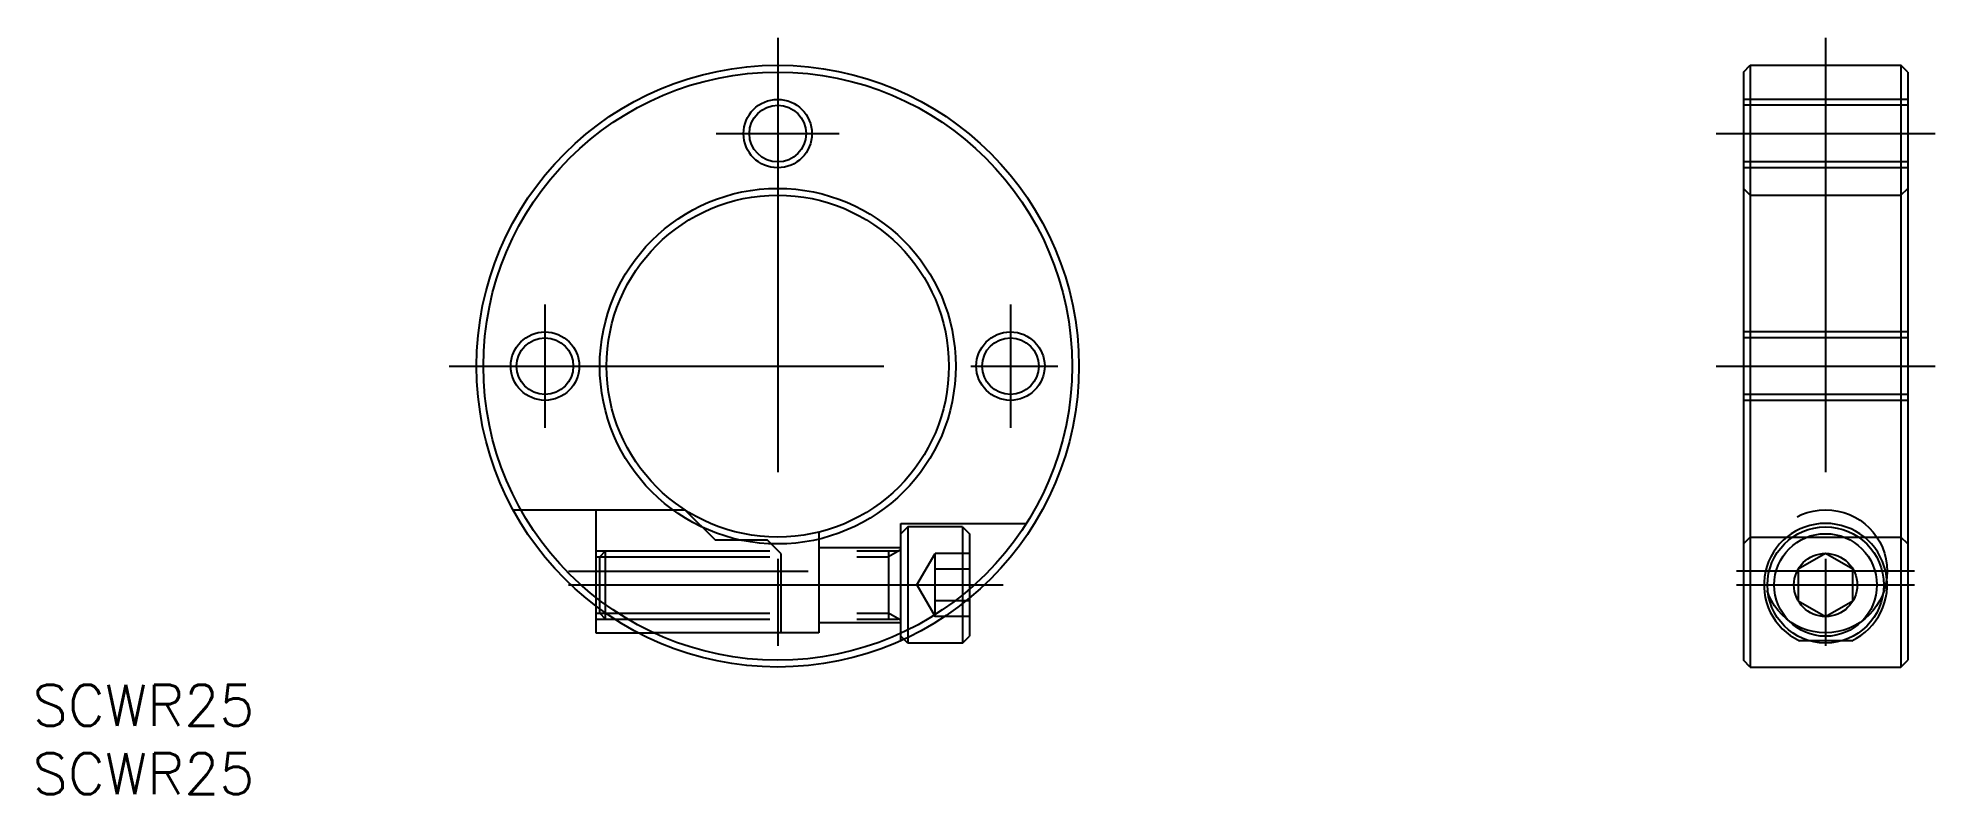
# Model space of a CAD drawing. Extents: x -54 to 85, y -31 to 24.
import ezdxf

# ---------------------------------------------------------------- set-up
doc = ezdxf.new("R2010")
doc.units = 0
doc.linetypes.add('CENTER', pattern=[50.8, 31.75, -6.35, 6.35, -6.35])
doc.linetypes.add('DASHED', pattern=[19.05, 12.7, -6.35])
doc.layers.get('0').update_dxf_attribs({"linetype": 'CONTINUOUS'})
doc.layers.add('CENTER', color=1, linetype='CENTER')
doc.styles.get("Standard").update_dxf_attribs({"font": 'txt.shx', "height": 3, "bigfont": 'bigfont.shx'})

msp = doc.modelspace()

# ---------------------------------------------------------------- linework, layer by layer
at = {"color": 7, "linetype": 'CONTINUOUS'}
for p, q in [((70.54, 21.5), (71.04, 22)), ((70.54, 21.5), (70.54, -21.5)), ((71.04, 22), (82.04, 22)), ((71.04, 22), (71.04, -22)), ((82.54, 21.5), (82.04, 22)), ((82.04, 22), (82.04, -22)), ((82.54, 21.5), (82.54, -21.5)), ((76.54, -13.69), (74.54, -14.85)), ((78.54, -14.85), (76.54, -13.69)), ((74.54, -14.85), (74.54, -17.15)), ((78.54, -17.15), (78.54, -14.85)), ((-13.28, -16.91), (-13.28, -19.5)), ((13.5, -17.37), (13.5, -20.25)), ((14, -16.97), (14, -19.75)), ((74.54, -17.15), (76.54, -18.31)), ((76.54, -18.31), (78.54, -17.15)), ((-13.28, -19.5), (-9.06, -19.5)), ((9.5, -20.25), (9.22, -19.97)), ((9.5, -19.84), (9.5, -20.25)), ((13.5, -20.25), (9.5, -20.25)), ((13.5, -20.25), (14, -19.75)), ((74.63, -20.07), (75.33, -20.07)), ((77.74, -20.07), (78.45, -20.07)), ((71.04, -22), (70.54, -21.5)), ((71.04, -22), (82.04, -22)), ((82.04, -22), (82.54, -21.5))]:
    msp.add_line(p, q, dxfattribs=at)
at = {"color": 3, "linetype": 'DASHED'}
for p, q in [((82.54, 19.5), (70.54, 19.5)), ((82.54, 19.07), (70.54, 19.07)), ((82.54, 14.93), (70.54, 14.93)), ((82.54, 14.5), (70.54, 14.5)), ((71.04, 12.5), (70.54, 13)), ((71.04, 12.5), (82.04, 12.5)), ((82.04, 12.5), (82.54, 13)), ((82.54, 2.5), (70.54, 2.5)), ((82.54, 2.07), (70.54, 2.07)), ((82.54, -2.07), (70.54, -2.07)), ((82.54, -2.5), (70.54, -2.5)), ((-19.33, -10.5), (-6.78, -10.5)), ((-13.28, -10.5), (-13.28, -16.91)), ((-6.78, -10.5), (-4.58, -12.7)), ((3, -12.13), (3, -19.5)), ((9, -11.5), (18.17, -11.5)), ((9, -20.07), (9, -11.5)), ((9.5, -11.75), (9, -12.25)), ((9.5, -11.75), (9.5, -19.84)), ((13.5, -11.75), (9.5, -11.75)), ((13.5, -11.75), (13.5, -17.37)), ((13.5, -11.75), (14, -12.25)), ((14, -12.25), (14, -16.97)), ((-13.28, -13.5), (8.8, -13.5)), ((-13, -13.93), (-12.57, -13.5)), ((-12.57, -18.5), (-12.57, -13.5)), ((-4.58, -12.7), (-0.78, -12.7)), ((0.22, -13.7), (-0.78, -12.7)), ((0.22, -13.7), (0.22, -19.5)), ((3, -13.25), (9, -13.25)), ((8.9, -13.47), (8.1, -13.93)), ((8.1, -13.5), (8.1, -18.5)), ((10.17, -16), (11.5, -13.69)), ((11.5, -18.31), (11.5, -13.69)), ((14, -13.69), (11.5, -13.69)), ((70.54, -13), (71.04, -12.5)), ((71.04, -12.5), (82.04, -12.5)), ((82.54, -13), (82.04, -12.5)), ((-13.28, -13.93), (8.1, -13.93)), ((-13, -18.07), (-13, -13.93)), ((14, -14.85), (11.5, -14.85)), ((10.17, -16), (11.5, -18.31)), ((14, -17.15), (11.5, -17.15)), ((-13.28, -18.07), (8.1, -18.07)), ((-13.28, -18.5), (8.8, -18.5)), ((-12.57, -18.5), (-13, -18.07)), ((3, -18.75), (9, -18.75)), ((8.9, -18.53), (8.1, -18.07)), ((14, -18.31), (11.5, -18.31)), ((3, -19.5), (-9.06, -19.5)), ((9.22, -19.97), (9, -19.75)), ((75.33, -20.07), (77.74, -20.07))]:
    msp.add_line(p, q, dxfattribs=at)
at = {"color": 7, "linetype": 'CONTINUOUS'}
for centre, radius in [((0, 0), 22), ((0, 0), 21.5), ((0, 17), 2.07), ((0, 0), 13), ((0, 0), 12.5), ((-17, 0), 2.07), ((17, 0), 2.07), ((76.54, -16), 4.25), ((76.54, -16), 3.75), ((76.54, -16), 2.31)]:
    msp.add_circle(centre, radius, dxfattribs=at)
at = {"color": 3, "linetype": 'CONTINUOUS'}
for centre in [(0, 17), (-17, 0), (17, 0)]:
    msp.add_circle(centre, 2.5, dxfattribs=at)
at = {"color": 3, "linetype": 'DASHED'}
msp.add_circle((76.54, -15), 4.5, dxfattribs=at)
at = {"color": 7, "linetype": 'CONTINUOUS'}
msp.add_arc((76.54, -16), 4.5, 295.106, 244.894, dxfattribs=at)
at = {"color": 3, "linetype": 'DASHED'}
for centre, start, end in [((8.8, -13.3), 270, 0), ((8.8, -18.7), 0, 90)]:
    msp.add_arc(centre, 0.2, start, end, dxfattribs=at)
at = {"layer": 'CENTER', "color": 1, "linetype": 'CENTER'}
for p, q in [((0, 24), (0, -24)), ((76.54, 24), (76.54, -24)), ((-4.5, 17), (4.5, 17)), ((68.54, 17), (84.54, 17)), ((-17, 4.5), (-17, -4.5)), ((17, 4.5), (17, -4.5)), ((-24, 0), (24, 0)), ((68.54, 0), (84.54, 0)), ((-15.28, -15), (2.22, -15)), ((83.04, -15), (70.04, -15)), ((-15.28, -16), (17.1, -16)), ((70.04, -16), (83.04, -16))]:
    msp.add_line(p, q, dxfattribs=at)

# ---------------------------------------------------------------- texts
at = {"color": 7, "linetype": 'CONTINUOUS'}
for p in [(-54.42, -26.29), (-54.42, -31.29)]:
    msp.add_text('SCWR25', height=3, dxfattribs=at).set_placement(p)

doc.saveas('drawing.dxf')
